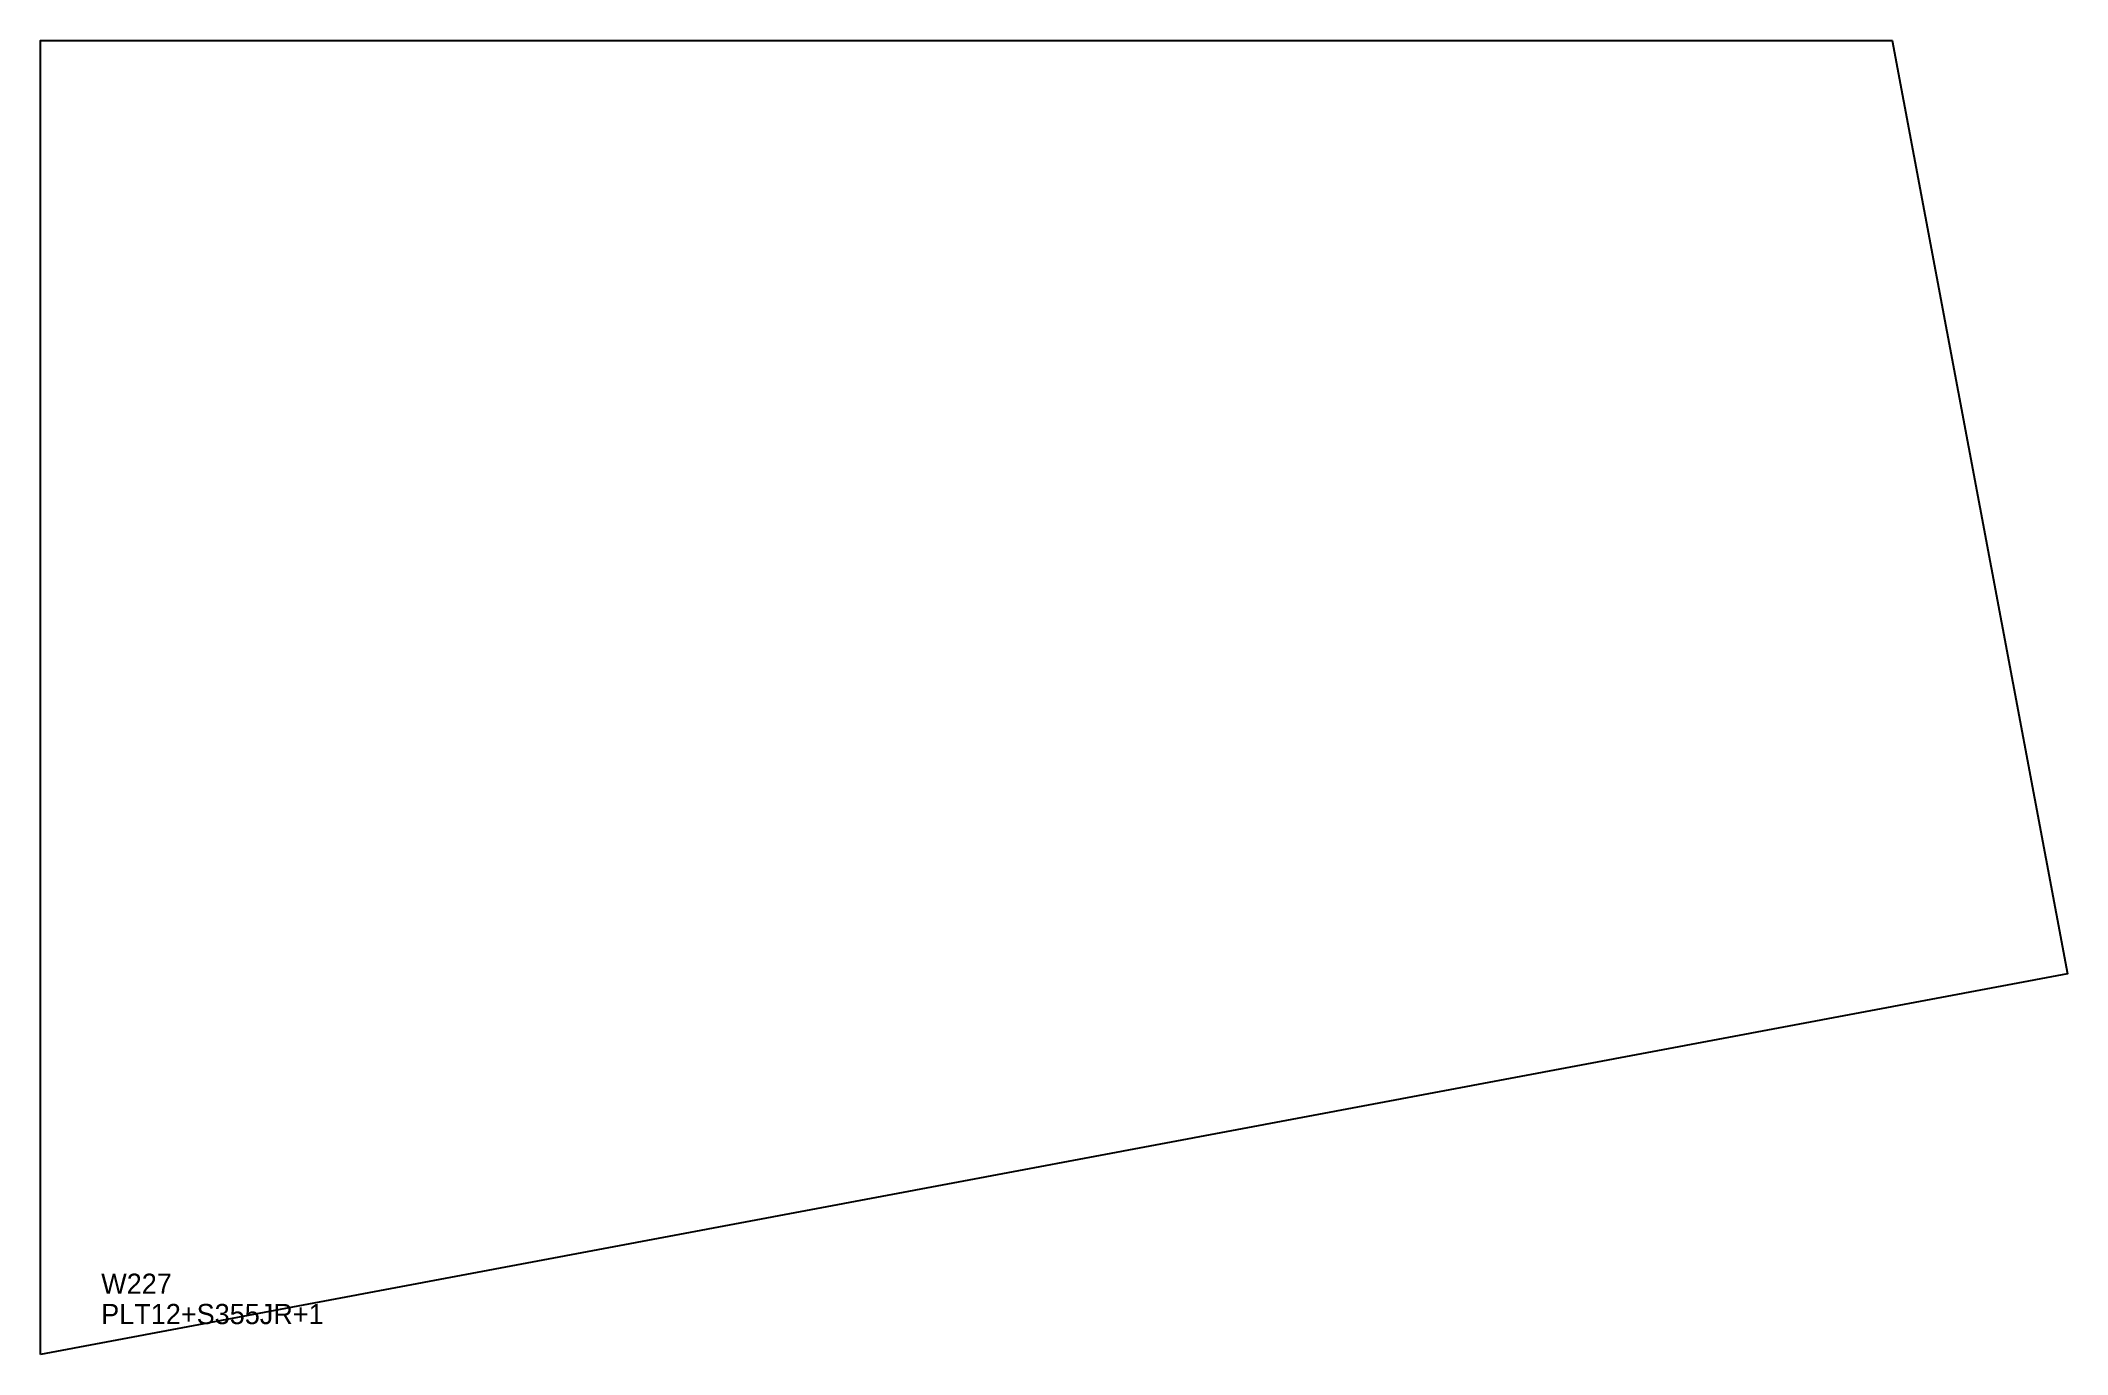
# Model space of a CAD drawing. Extents: x 0 to 1002, y 0 to 650.
import ezdxf

# ---------------------------------------------------------------- set-up
doc = ezdxf.new("R2010")
doc.units = 0
for name, color, linetype in [('CUT', 7, 'CONTINUOUS'), ('SCRIBE', 3, 'CONTINUOUS'), ('TEXT', 7, 'CONTINUOUS')]:
    doc.layers.add(name, color=color, linetype=linetype)

msp = doc.modelspace()

# ---------------------------------------------------------------- linework, layer by layer
at = {"layer": 'CUT', "color": 7, "linetype": 'CONTINUOUS'}
msp.add_lwpolyline([(0, 0), (0, 650), (915.76, 650), (1002.48, 188.27)], close=True, dxfattribs=at)

# ---------------------------------------------------------------- texts
at = {"layer": 'SCRIBE', "color": 3}
msp.add_text('W227', height=10, dxfattribs=at).set_placement((30, 30))
at = {"layer": 'TEXT', "color": 7}
msp.add_text('PLT12+S355JR+1', height=10, dxfattribs=at).set_placement((30, 15))

doc.saveas('drawing.dxf')
